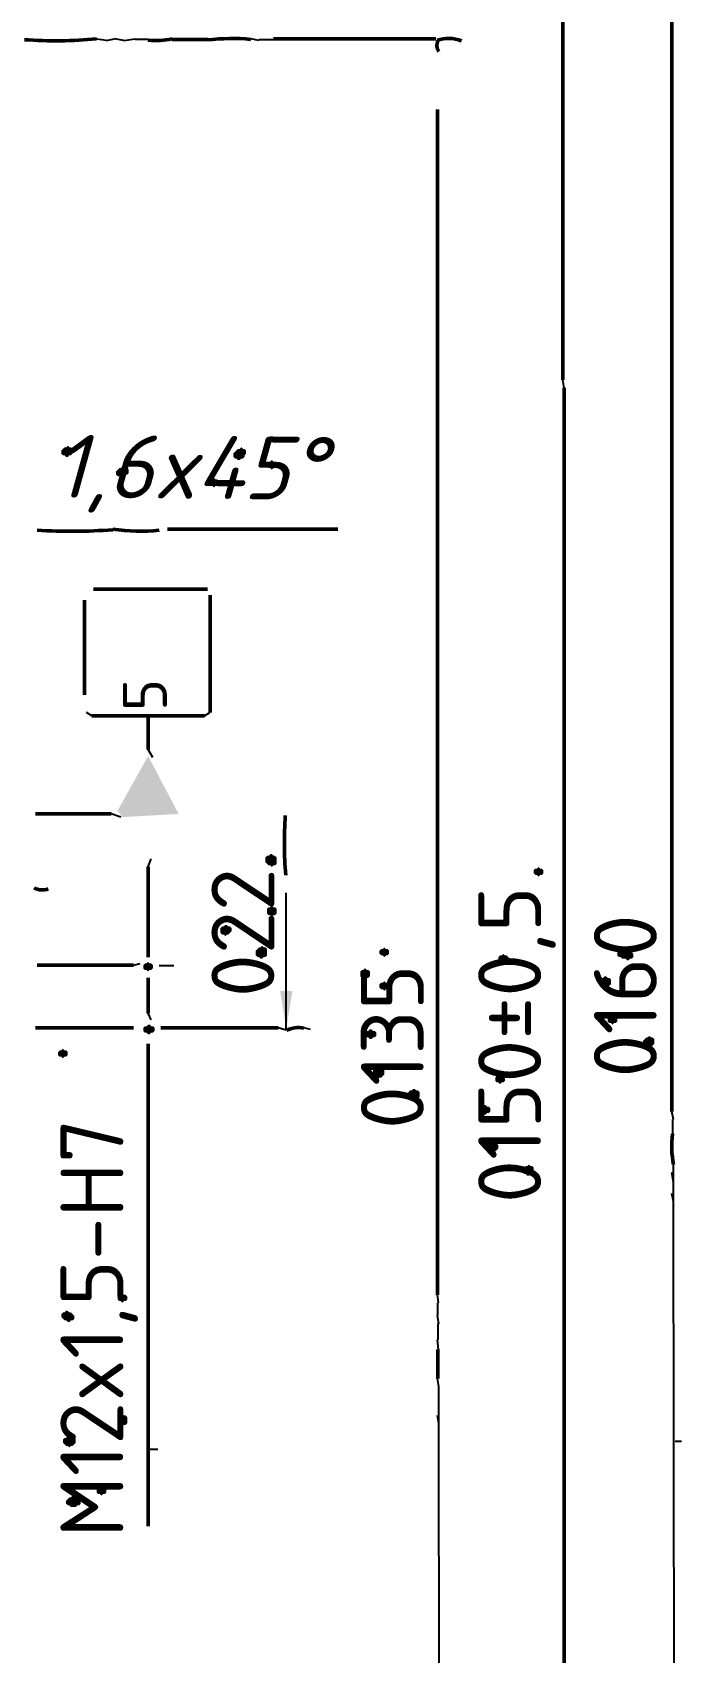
# Model space of a CAD drawing. Header units: millimetres. Extents: x 0 to 438, y 0 to 297.
# Drawn here: x 100.9 to 152.5, y 99.7 to 228.5 of the extents above; entities that cross this region are included whole.
import ezdxf

# ---------------------------------------------------------------- set-up
doc = ezdxf.new("R2010")
doc.units = ezdxf.units.MM
for name, color, linetype, lineweight in [('DIMS', 4, 'Continuous', 25), ('MAIN', 7, 'Continuous', 50), ('TEXT', 7, 'Continuous', 25), ('THIN', 3, 'Continuous', 25)]:
    doc.layers.add(name, color=color, linetype=linetype, lineweight=lineweight)
doc.styles.add('ESKD', font='isocpeur.ttf', dxfattribs={"oblique": 15})
doc.dimstyles.new('ESKD', dxfattribs={"dimtxt": 5, "dimasz": 3, "dimexe": 2, "dimexo": 0, "dimgap": 1, "dimtad": 1, "dimtxsty": 'ESKD', "dimcen": 2.5, "dimclrd": 256, "dimclre": 256, "dimclrt": 256, "dimadec": 0, "dimazin": 3, "dimtfac": 1, "dimtmove": 0, "dimatfit": 3, "dimlwd": 25, "dimlwe": 25})

msp = doc.modelspace()

# ---------------------------------------------------------------- hatches: boundary and pattern name
at = {"layer": 'DIMS'}
h = msp.add_hatch(color=256, dxfattribs=at)
h.dxf.hatch_style = 1
h.paths.add_polyline_path([(103.675, 195.635), (103.547, 195.507), (103.419, 195.507), (103.163, 195.252), (103.163, 194.996), (103.291, 194.868), (103.419, 194.868), (103.547, 194.74), (103.675, 194.74), (103.802, 194.868), (103.93, 194.868), (104.058, 194.996), (104.058, 195.38), (103.93, 195.507), (103.802, 195.507)])
h = msp.add_hatch(color=256, dxfattribs=at)
h.dxf.hatch_style = 1
h.paths.add_polyline_path([(117.472, 195.507), (117.344, 195.38), (117.217, 195.38), (116.833, 194.996), (116.833, 194.74), (116.961, 194.613), (117.089, 194.613), (117.217, 194.485), (117.344, 194.485), (117.472, 194.613), (117.6, 194.613), (117.728, 194.74), (117.728, 194.868), (117.856, 194.996), (117.856, 195.252), (117.728, 195.38), (117.6, 195.38)])
h = msp.add_hatch(color=256, dxfattribs=at)
h.dxf.hatch_style = 1
h.paths.add_polyline_path([(119.9, 194.485), (119.772, 194.357), (119.644, 194.357), (119.516, 194.229), (119.516, 193.974), (119.644, 193.846), (119.772, 193.846), (119.9, 193.718), (120.027, 193.846), (120.155, 193.846), (120.283, 193.974), (120.283, 194.229), (120.155, 194.357), (120.027, 194.357)])
h = msp.add_hatch(color=256, dxfattribs=at)
h.dxf.hatch_style = 1
h.paths.add_polyline_path([(108.018, 193.974), (107.89, 193.846), (107.763, 193.846), (107.507, 193.59), (107.507, 193.334), (107.635, 193.207), (107.763, 193.207), (107.89, 193.079), (108.018, 193.207), (108.146, 193.207), (108.274, 193.334), (108.402, 193.334), (108.529, 193.462), (108.529, 193.718), (108.402, 193.846), (108.274, 193.846), (108.146, 193.974)])
h = msp.add_hatch(color=256, dxfattribs=at)
h.dxf.hatch_style = 1
h.paths.add_polyline_path([(115.3, 193.079), (115.173, 192.951), (115.045, 192.951), (114.917, 192.823), (114.917, 192.567), (115.045, 192.44), (115.173, 192.44), (115.3, 192.312), (115.428, 192.44), (115.556, 192.44), (115.684, 192.567), (115.684, 192.823), (115.556, 192.951), (115.428, 192.951)])
h = msp.add_hatch(color=256, dxfattribs=at)
h.dxf.hatch_style = 1
h.paths.add_polyline_path([(110.062, 170.965), (107.635, 166.619), (108.018, 166.108), (112.49, 166.363)])
h = msp.add_hatch(color=256, dxfattribs=at)
h.dxf.hatch_style = 1
h.paths.add_polyline_path([(119.772, 163.168), (119.644, 163.04), (119.516, 163.04), (119.389, 162.912), (119.389, 162.529), (119.644, 162.273), (119.772, 162.273), (119.9, 162.145), (120.027, 162.273), (120.155, 162.273), (120.283, 162.401), (120.283, 162.912), (120.155, 163.04), (120.027, 163.04), (119.9, 163.168)])
h = msp.add_hatch(color=256, dxfattribs=at)
h.dxf.hatch_style = 1
h.paths.add_polyline_path([(141.107, 162.145), (140.979, 162.017), (140.852, 162.017), (140.724, 161.89), (140.724, 161.634), (140.852, 161.506), (140.979, 161.506), (141.107, 161.378), (141.235, 161.506), (141.363, 161.506), (141.49, 161.634), (141.49, 161.89), (141.363, 162.017), (141.235, 162.017)])
h = msp.add_hatch(color=256, dxfattribs=at)
h.dxf.hatch_style = 1
h.paths.add_polyline_path([(119.9, 159.077), (119.772, 158.95), (119.644, 158.95), (119.516, 158.822), (119.516, 158.438), (119.644, 158.311), (119.772, 158.311), (119.9, 158.183), (120.027, 158.311), (120.155, 158.311), (120.283, 158.438), (120.283, 158.822), (120.155, 158.95), (120.027, 158.95)])
h = msp.add_hatch(color=256, dxfattribs=at)
h.dxf.hatch_style = 1
h.paths.add_polyline_path([(116.195, 157.544), (116.067, 157.416), (115.939, 157.416), (115.811, 157.288), (115.811, 156.904), (115.939, 156.777), (116.067, 156.777), (116.195, 156.649), (116.322, 156.777), (116.45, 156.777), (116.706, 157.032), (116.706, 157.288), (116.578, 157.416), (116.45, 157.416), (116.322, 157.544)])
h = msp.add_hatch(color=256, dxfattribs=at)
h.dxf.hatch_style = 1
h.paths.add_polyline_path([(119.133, 155.882), (119.005, 155.754), (118.878, 155.754), (118.622, 155.498), (118.622, 155.115), (118.75, 154.987), (118.878, 154.987), (119.005, 154.859), (119.133, 154.859), (119.261, 154.987), (119.389, 154.987), (119.516, 155.115), (119.516, 155.626), (119.389, 155.754), (119.261, 155.754)])
h = msp.add_hatch(color=256, dxfattribs=at)
h.dxf.hatch_style = 1
h.paths.add_polyline_path([(110.062, 154.604), (109.935, 154.476), (109.807, 154.476), (109.679, 154.348), (109.679, 154.092), (109.807, 153.964), (109.935, 153.964), (110.062, 153.837), (110.19, 153.964), (110.318, 153.964), (110.446, 154.092), (110.446, 154.348), (110.318, 154.476), (110.19, 154.476)])
h = msp.add_hatch(color=256, dxfattribs=at)
h.dxf.hatch_style = 1
h.paths.add_polyline_path([(128.843, 155.754), (128.715, 155.626), (128.587, 155.626), (128.459, 155.498), (128.459, 155.243), (128.587, 155.115), (128.715, 155.115), (128.843, 154.987), (128.97, 155.115), (129.098, 155.115), (129.226, 155.243), (129.226, 155.498), (129.098, 155.626), (128.97, 155.626)])
h = msp.add_hatch(color=256, dxfattribs=at)
h.dxf.hatch_style = 1
h.paths.add_polyline_path([(138.297, 155.243), (138.169, 155.115), (138.041, 155.115), (137.913, 154.987), (137.913, 154.731), (138.169, 154.476), (138.297, 154.476), (138.424, 154.348), (138.552, 154.476), (138.68, 154.476), (138.808, 154.604), (138.808, 154.859), (138.552, 155.115), (138.424, 155.115)])
h = msp.add_hatch(color=256, dxfattribs=at)
h.dxf.hatch_style = 1
h.paths.add_polyline_path([(148.006, 155.754), (147.878, 155.626), (147.751, 155.626), (147.623, 155.498), (147.495, 155.498), (147.367, 155.371), (147.367, 155.115), (147.495, 154.987), (147.623, 154.987), (147.751, 154.859), (148.006, 154.859), (148.134, 154.731), (148.262, 154.731), (148.389, 154.859), (148.517, 154.859), (148.645, 154.987), (148.645, 155.243), (148.262, 155.626), (148.134, 155.626)])
h = msp.add_hatch(color=256, dxfattribs=at)
h.dxf.hatch_style = 1
h.paths.add_polyline_path([(127.31, 154.092), (127.182, 153.964), (127.054, 153.964), (126.926, 153.837), (126.926, 153.453), (127.054, 153.325), (127.182, 153.325), (127.31, 153.198), (127.437, 153.325), (127.565, 153.325), (127.693, 153.453), (127.693, 153.837), (127.565, 153.964), (127.437, 153.964)])
h = msp.add_hatch(color=256, dxfattribs=at)
h.dxf.hatch_style = 1
h.paths.add_polyline_path([(146.345, 153.453), (146.217, 153.325), (146.09, 153.325), (145.962, 153.198), (145.962, 152.942), (146.217, 152.686), (146.345, 152.686), (146.473, 152.558), (146.601, 152.686), (146.729, 152.686), (146.856, 152.814), (146.856, 153.198), (146.729, 153.325), (146.601, 153.325), (146.473, 153.453)])
h = msp.add_hatch(color=256, dxfattribs=at)
h.dxf.hatch_style = 1
h.paths.add_polyline_path([(128.843, 153.07), (128.715, 152.942), (128.587, 152.942), (128.459, 152.814), (128.459, 152.558), (128.587, 152.431), (128.715, 152.431), (128.843, 152.303), (128.97, 152.431), (129.098, 152.431), (129.226, 152.558), (129.226, 152.814), (129.098, 152.942), (128.97, 152.942)])
h = msp.add_hatch(color=256, dxfattribs=at)
h.dxf.hatch_style = 1
h.paths.add_polyline_path([(110.062, 149.618), (109.935, 149.491), (109.807, 149.491), (109.679, 149.363), (109.679, 149.107), (109.807, 148.979), (109.935, 148.979), (110.062, 148.852), (110.19, 148.852), (110.318, 148.979), (110.446, 148.979), (110.573, 149.107), (110.573, 149.363), (110.446, 149.491), (110.318, 149.491), (110.19, 149.618)])
h = msp.add_hatch(color=256, dxfattribs=at)
h.dxf.hatch_style = 1
h.paths.add_polyline_path([(146.984, 150.513), (146.856, 150.385), (146.729, 150.385), (146.601, 150.258), (146.601, 149.874), (146.729, 149.746), (146.856, 149.746), (146.984, 149.618), (147.112, 149.746), (147.24, 149.746), (147.367, 149.874), (147.367, 150.258), (147.24, 150.385), (147.112, 150.385)])
h = msp.add_hatch(color=256, dxfattribs=at)
h.dxf.hatch_style = 1
h.paths.add_polyline_path([(127.693, 149.235), (127.565, 149.107), (127.437, 149.107), (127.31, 148.979), (127.31, 148.724), (127.437, 148.596), (127.565, 148.596), (127.693, 148.468), (127.821, 148.468), (127.948, 148.596), (128.076, 148.596), (128.204, 148.724), (128.204, 148.979), (128.076, 149.107), (127.948, 149.107), (127.821, 149.235)])
h = msp.add_hatch(color=256, dxfattribs=at)
h.dxf.hatch_style = 1
h.paths.add_polyline_path([(149.922, 148.724), (149.795, 148.596), (149.667, 148.596), (149.411, 148.34), (149.411, 147.957), (149.539, 147.829), (149.667, 147.829), (149.795, 147.701), (149.922, 147.829), (150.05, 147.829), (150.306, 148.085), (150.306, 148.468), (150.178, 148.596), (150.05, 148.596)])
h = msp.add_hatch(color=256, dxfattribs=at)
h.dxf.hatch_style = 1
h.paths.add_polyline_path([(103.291, 147.701), (103.163, 147.573), (103.036, 147.573), (102.908, 147.445), (102.908, 147.19), (103.036, 147.062), (103.163, 147.062), (103.291, 146.934), (103.419, 147.062), (103.547, 147.062), (103.675, 147.19), (103.675, 147.445), (103.547, 147.573), (103.419, 147.573)])
h = msp.add_hatch(color=256, dxfattribs=at)
h.dxf.hatch_style = 1
h.paths.add_polyline_path([(128.332, 146.295), (128.204, 146.167), (128.076, 146.167), (127.948, 146.039), (127.948, 145.528), (128.076, 145.4), (128.204, 145.4), (128.332, 145.272), (128.459, 145.4), (128.587, 145.4), (128.843, 145.656), (128.843, 146.039), (128.715, 146.167), (128.587, 146.167), (128.459, 146.295)])
h = msp.add_hatch(color=256, dxfattribs=at)
h.dxf.hatch_style = 1
h.paths.add_polyline_path([(138.041, 145.656), (137.913, 145.528), (137.786, 145.528), (137.658, 145.4), (137.658, 145.145), (137.786, 145.017), (137.913, 145.017), (138.041, 144.889), (138.169, 145.017), (138.297, 145.017), (138.424, 145.145), (138.424, 145.4), (138.297, 145.528), (138.169, 145.528)])
h = msp.add_hatch(color=256, dxfattribs=at)
h.dxf.hatch_style = 1
h.paths.add_polyline_path([(131.142, 144.505), (131.014, 144.378), (130.887, 144.378), (130.759, 144.25), (130.759, 143.739), (130.887, 143.611), (131.014, 143.611), (131.142, 143.483), (131.27, 143.611), (131.398, 143.611), (131.653, 143.866), (131.653, 144.25), (131.525, 144.378), (131.398, 144.378), (131.27, 144.505)])
h = msp.add_hatch(color=256, dxfattribs=at)
h.dxf.hatch_style = 1
h.paths.add_polyline_path([(136.763, 143.227), (136.636, 143.099), (136.508, 143.099), (136.38, 142.972), (136.38, 142.716), (136.508, 142.588), (136.636, 142.588), (136.763, 142.46), (136.891, 142.46), (137.019, 142.588), (137.147, 142.588), (137.275, 142.716), (137.275, 142.972), (137.147, 143.099), (137.019, 143.099), (136.891, 143.227)])
h = msp.add_hatch(color=256, dxfattribs=at)
h.dxf.hatch_style = 1
h.paths.add_polyline_path([(137.402, 140.287), (137.275, 140.159), (137.147, 140.159), (137.019, 140.032), (137.019, 139.648), (137.147, 139.52), (137.275, 139.52), (137.402, 139.393), (137.53, 139.52), (137.658, 139.52), (137.913, 139.776), (137.913, 140.032), (137.786, 140.159), (137.658, 140.159), (137.53, 140.287)])
h = msp.add_hatch(color=256, dxfattribs=at)
h.dxf.hatch_style = 1
h.paths.add_polyline_path([(140.341, 138.498), (140.213, 138.37), (140.085, 138.37), (139.83, 138.114), (139.83, 137.859), (139.957, 137.731), (140.085, 137.731), (140.213, 137.603), (140.341, 137.603), (140.468, 137.731), (140.596, 137.731), (140.724, 137.859), (140.724, 138.242), (140.596, 138.37), (140.468, 138.37)])
h = msp.add_hatch(color=256, dxfattribs=at)
h.dxf.hatch_style = 1
h.paths.add_polyline_path([(108.018, 128.272), (107.89, 128.144), (107.763, 128.144), (107.635, 128.016), (107.635, 127.76), (107.763, 127.633), (107.89, 127.633), (108.018, 127.505), (108.146, 127.633), (108.274, 127.633), (108.402, 127.76), (108.402, 128.016), (108.274, 128.144), (108.146, 128.144)])
h = msp.add_hatch(color=256, dxfattribs=at)
h.dxf.hatch_style = 1
h.paths.add_polyline_path([(103.547, 126.866), (103.419, 126.738), (103.291, 126.738), (103.163, 126.61), (103.163, 126.354), (103.419, 126.099), (103.547, 126.099), (103.675, 125.971), (103.802, 125.971), (103.93, 126.099), (104.058, 126.099), (104.186, 126.227), (104.186, 126.482), (103.93, 126.738), (103.802, 126.738), (103.675, 126.866)])
h = msp.add_hatch(color=256, dxfattribs=at)
h.dxf.hatch_style = 1
h.paths.add_polyline_path([(108.018, 118.685), (107.89, 118.557), (107.763, 118.557), (107.635, 118.429), (107.635, 117.918), (107.763, 117.79), (107.89, 117.79), (108.018, 117.662), (108.146, 117.79), (108.274, 117.79), (108.402, 117.918), (108.402, 118.429), (108.274, 118.557), (108.146, 118.557)])
h = msp.add_hatch(color=256, dxfattribs=at)
h.dxf.hatch_style = 1
h.paths.add_polyline_path([(103.675, 116.895), (103.547, 116.768), (103.419, 116.768), (103.291, 116.64), (103.291, 116.384), (103.547, 116.128), (103.675, 116.128), (103.802, 116.001), (103.93, 116.128), (104.058, 116.128), (104.313, 116.384), (104.313, 116.64), (104.186, 116.768), (104.058, 116.768), (103.93, 116.895)])
h = msp.add_hatch(color=256, dxfattribs=at)
h.dxf.hatch_style = 1
h.paths.add_polyline_path([(104.058, 112.166), (103.93, 112.038), (103.802, 112.038), (103.547, 111.782), (103.547, 111.527), (103.675, 111.399), (103.802, 111.399), (103.93, 111.271), (104.313, 111.271), (104.441, 111.399), (104.569, 111.399), (104.697, 111.527), (104.697, 111.91), (104.569, 112.038), (104.441, 112.038), (104.313, 112.166)])
h = msp.add_hatch(color=256, dxfattribs=at)
h.dxf.hatch_style = 1
h.paths.add_polyline_path([(106.357, 112.933), (106.23, 112.805), (106.102, 112.805), (105.974, 112.677), (105.974, 112.422), (106.102, 112.294), (106.23, 112.294), (106.357, 112.166), (106.485, 112.294), (106.613, 112.294), (106.741, 112.422), (106.741, 112.677), (106.613, 112.805), (106.485, 112.805)])

# ---------------------------------------------------------------- linework, layer by layer
at = {"layer": 'MAIN'}
for p, q in [((151.711, 142.716), (151.711, 235.005)), ((143.024, 200.876), (143.024, 232.065)), ((120.027, 227.975), (132.931, 227.975)), ((114.79, 227.924), (111.978, 227.924)), ((133.059, 128.144), (133.059, 222.351)), ((143.151, 91.97), (143.151, 200.237)), ((111.595, 188.988), (125.138, 188.988)), ((114.79, 184.221), (105.718, 184.221)), ((105.016, 175.822), (105.016, 183.365)), ((115.007, 174.416), (115.007, 183.748)), ((105.591, 174.161), (114.534, 174.161)), ((110.062, 171.476), (110.062, 174.033)), ((101.119, 166.363), (107.124, 166.363)), ((110.062, 154.987), (110.062, 162.145)), ((101.247, 154.348), (108.913, 154.348)), ((110.062, 150.513), (110.062, 153.325)), ((101.119, 149.363), (108.913, 149.363)), ((111.084, 149.363), (120.411, 149.363)), ((110.062, 109.737), (110.062, 148.085)), ((133.11, 121.496), (133.11, 123.799))]:
    msp.add_line(p, q, dxfattribs=at)
for centre, radius, start, end in [((102.715, 263.871), 36.052, 266.04542, 275.18349), ((110.717, 233.474), 5.642, 263.3641, 282.92358), ((116.739, 211.501), 16.498, 84.79832, 96.7915), ((133.944, 225.021), 2.984, 69.96501, 107.39838), ((133.917, 227.472), 0.893, 156.3921, 215.41815), ((104.034, 228.892), 40.067, 266.01717, 274.60665), ((109.389, 202.637), 13.803, 261.11574, 276.49124), ((149.897, 164.092), 29.003, 175.76965, 185.11856), ((101.643, 161.67), 1.352, 241.24228, 290.78488), ((122.046, 146.85), 2.527, 80.7511, 113.11378), ((159.693, 140.004), 8.002, 173.40944, 190.85733)]:
    msp.add_arc(centre, radius, start, end, dxfattribs=at)
at = {"layer": 'THIN'}
for p, q in [((106.741, 227.847), (107.379, 227.975)), ((108.146, 227.847), (107.379, 227.975)), ((108.146, 227.847), (109.04, 227.975)), ((118.878, 227.847), (118.239, 227.975)), ((106.741, 227.847), (105.974, 227.949)), ((110.066, 227.911), (109.036, 227.911)), ((118.874, 227.911), (120.031, 227.911)), ((143.151, 200.237), (143.024, 200.876)), ((105.591, 174.161), (105.157, 174.416)), ((114.534, 174.161), (114.968, 174.416)), ((110.446, 170.837), (110.062, 171.476)), ((107.89, 166.108), (107.124, 166.363)), ((110.062, 162.145), (110.318, 162.784)), ((108.913, 154.348), (109.424, 154.476)), ((112.11, 154.284), (110.953, 154.284)), ((110.318, 150.002), (110.062, 150.513)), ((121.049, 149.184), (120.411, 149.363)), ((122.966, 149.235), (122.455, 149.363)), ((151.839, 142.077), (151.711, 142.716)), ((151.775, 140.923), (151.775, 142.08)), ((151.839, 137.092), (151.711, 137.859)), ((151.839, 135.558), (151.711, 136.197)), ((133.161, 127.505), (133.059, 128.144)), ((133.11, 126.48), (133.11, 127.507)), ((133.186, 125.843), (133.059, 126.482)), ((133.122, 124.562), (133.122, 125.846)), ((133.161, 123.798), (133.059, 124.565)), ((133.186, 120.858), (133.059, 121.497)), ((133.186, 117.918), (133.059, 118.557)), ((151.967, 116.512), (152.478, 116.512)), ((110.19, 115.873), (110.829, 115.873))]:
    msp.add_line(p, q, dxfattribs=at)

# ---------------------------------------------------------------- texts
at = {"layer": 'TEXT', "style": 'ESKD'}
for s, height, p in [('5', 3.5, (111.557, 174.544)), ('022', 5, (120.1, 151.791)), ('0150%%p0,5', 5, (141.308, 135.43)), ('0160', 5, (150.506, 145.4)), ('0135', 5, (131.981, 141.31)), ('M12x1,5-H7', 5, (108.091, 108.842))]:
    msp.add_text(s, height=height, rotation=90, dxfattribs=at).set_placement(p)

# ---------------------------------------------------------------- dimensions: what is measured, and where the dimension line sits
at = {"layer": 'DIMS'}
msp.add_linear_dim(base=(84.636, 188.868), p1=(84.636, 188.868), p2=(86.219, 188.854), angle=359.53267, location=(113.384, 193.334), text='1,6x45%%d', dimstyle='ESKD', override={"dimlfac": 1, "dimtix": 0, "dimtofl": 1, "dimtmove": 2}, dxfattribs=at).render()

# ---------------------------------------------------------------- leaders
for points in [[(121.049, 149.3), (121.049, 153.581), (121.049, 155.115), (121.049, 160.1)], [(151.907, 80.303), (151.839, 135.558), (151.839, 137.092), (151.839, 138.498)], [(133.217, 92.742), (133.186, 117.918), (133.186, 119.196), (133.186, 120.858)]]:
    msp.add_leader(points, dimstyle='ESKD', dxfattribs=at)

doc.saveas('drawing.dxf')
